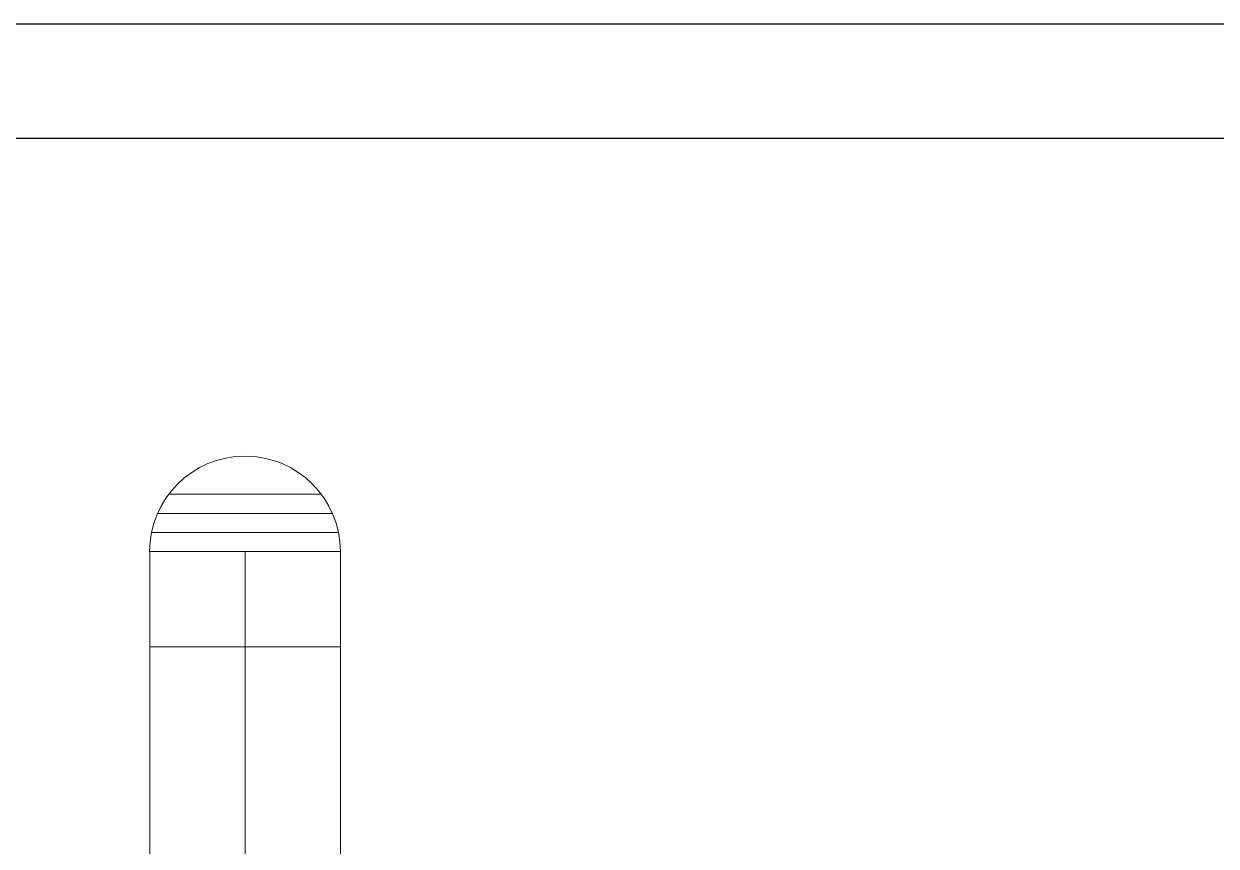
# Model space of a CAD drawing. Extents: x -57174 to 10055, y -18330 to 89882.
# Drawn here: x -36263 to -34701, y 74368 to 75446 of the extents above; entities that cross this region are included whole.
import ezdxf

# ---------------------------------------------------------------- set-up
doc = ezdxf.new("R2010")
doc.units = 0
doc.header["$LTSCALE"] = 50
doc.header["$MEASUREMENT"] = 0
for name, color, linetype in [('SUPPLY', 6, 'CONTINUOUS'), ('WALL', 8, 'CONTINUOUS'), ('XREF-ARCH', 8, 'CONTINUOUS')]:
    doc.layers.add(name, color=color, linetype=linetype)

# ---------------------------------------------------------------- blocks, each defined once
blk = doc.blocks.new('PLAN')
at = {"layer": 'WALL', "linetype": 'Continuous'}
for p, q in [((2550, 15100), (6450, 15100)), ((2550, 14950), (6450, 14950))]:
    blk.add_line(p, q, dxfattribs=at)

msp = doc.modelspace()

# ---------------------------------------------------------------- linework, layer by layer
at = {"layer": 'SUPPLY', "lineweight": 0}
for p, q in [((-36073.6, 74829.5), (-35873.7, 74829.5)), ((-36088.2, 74804.5), (-35859.1, 74804.5)), ((-36096.1, 74779.5), (-35851.2, 74779.5)), ((-36098.7, 74754.5), (-35848.7, 74754.5)), ((-36098.6, 73858.8), (-36098.6, 74754.5)), ((-35973.7, 74701.5), (-35973.7, 74754.5)), ((-35973.6, 74077.8), (-35973.6, 74754.5)), ((-35848.6, 73858.8), (-35848.6, 74754.5)), ((-36098.7, 74629.5), (-35848.7, 74629.5))]:
    msp.add_line(p, q, dxfattribs=at)
msp.add_arc((-35973.7, 74754.5), 125, 0.0148, 179.9852, dxfattribs=at)

# ---------------------------------------------------------------- block references
at = {"layer": 'XREF-ARCH', "lineweight": 0}
msp.add_blockref('PLAN', (-40398.6, 60346), dxfattribs=at)

doc.saveas('drawing.dxf')
